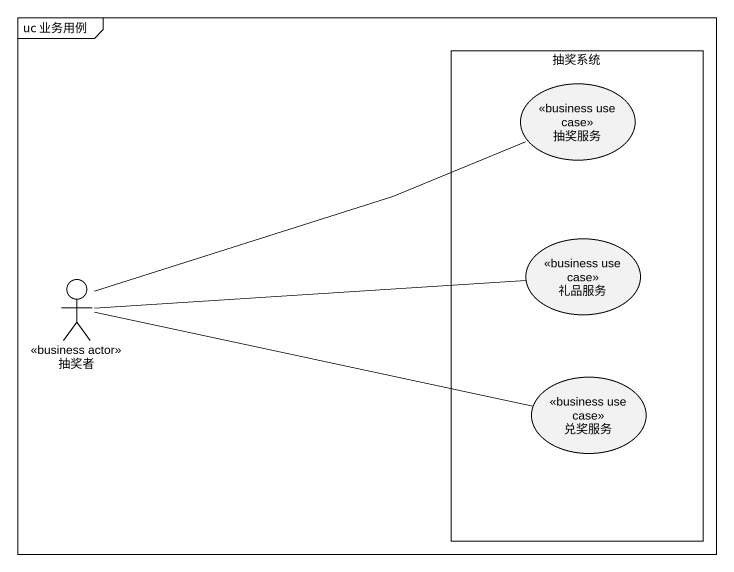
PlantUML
@startuml
mainframe uc 业务用例
rectangle 抽奖系统 {
  usecase 抽奖服务 <<business use case>>
  usecase 礼品服务 <<business use case>>
  usecase 兑奖服务 <<business use case>>
}
actor 抽奖者 <<business actor>>
抽奖者 -right- 抽奖系统
抽奖者 -right- 礼品服务
抽奖者 -right- 兑奖服务
@enduml
